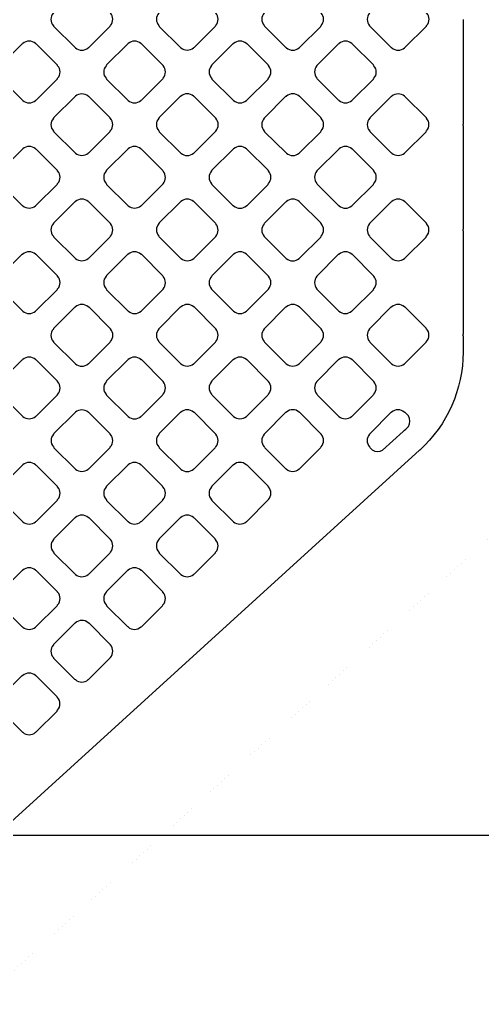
# Model space of a CAD drawing. Header units: millimetres. Extents: x 3440 to 3572, y 2 to 96.
# Drawn here: x 3507.067 to 3508.013, y 59.766 to 61.773 of the extents above; entities that cross this region are included whole.
import ezdxf

# ---------------------------------------------------------------- set-up
doc = ezdxf.new("R2010")
doc.units = ezdxf.units.MM
doc.header["$LTSCALE"] = 23.1
for name, color, linetype in [('gbr-dxf', 7, 'CONTINUOUS'), ('gbr-outline-dxf', 2, 'CONTINUOUS'), ('備註', 1, 'CONTINUOUS')]:
    doc.layers.add(name, color=color, linetype=linetype)

msp = doc.modelspace()

# ---------------------------------------------------------------- linework, layer by layer
at = {"layer": 'gbr-dxf'}
for p, q in [((3507.9736, 61.7726), (3507.9736, 61.5584)), ((3507.9736, 61.5561), (3507.9736, 61.3435)), ((3507.9736, 61.3403), (3507.9736, 61.1286))]:
    msp.add_line(p, q, dxfattribs=at)
at = {"layer": 'gbr-dxf', "linetype": 'Continuous'}
for points in [[(3505.266, 59.339, 0.139526), (3507.3332, 65.746, -0.274491), (3507.3472, 65.7679, 0.210508), (3507.3542, 65.7827, -0.047362), (3507.3533, 65.7922, -0.091104), (3507.3566, 65.8103), (3507.4727, 66.1153, -0.066558), (3507.4913, 66.1658), (3507.4913, 68.8253, 0.199318), (3507.4766, 68.8607), (3507.2206, 69.1157, 0.198501), (3507.1854, 69.1303), (3504.6979, 69.1303, 0.198987)], [(3504.7507, 69.0028), (3507.1333, 69.0028, -0.198395), (3507.1686, 68.9882), (3507.3495, 68.8079, -0.199424), (3507.3642, 68.7725), (3507.3642, 66.2378, -0.198889), (3507.3496, 66.2025), (3507.1558, 66.0086, 0.188485), (3507.135, 65.9582, -0.064967), (3507.1341, 65.9518), (3507.1341, 65.9183, -0.016201), (3507.1341, 65.9127, -0.161259), (3504.5884, 58.7483, -0.03053)], [(3507.9736, 61.1254), (3507.9736, 61.0933, -0.013354), (3507.9736, 61.0922, -0.211122), (3507.885, 60.8918), (3507.8848, 60.8916), (3503.7542, 57.1297), (3503.7537, 57.1293), (3502.2123, 55.7255), (3502.2118, 55.7251, 0.093809), (3502.0485, 55.5088), (3502.0482, 55.5082, 0.114046), (3501.9736, 55.1885, -0.01711), (3501.9736, 55.187), (3501.9736, 54.1956)]]:
    msp.add_lwpolyline(points, format="xyb", dxfattribs=at)
for points in [[(3507.1359, 61.7601, -0.091954), (3507.1369, 61.7586), (3507.1796, 61.7159, -0.096111), (3507.1812, 61.7149, 0.37981), (3507.2072, 61.7149, -0.096458), (3507.2088, 61.7159), (3507.2515, 61.7585, -0.096627), (3507.2525, 61.7602, 0.379859), (3507.2525, 61.7862, -0.096723), (3507.2515, 61.7878), (3507.209, 61.8303, -0.108174), (3507.2071, 61.8314, 0.379731), (3507.1811, 61.8314, -0.096625), (3507.1795, 61.8304), (3507.1369, 61.7878, -0.096111), (3507.1359, 61.7861, 0.379682)], [(3507.3516, 61.7602, -0.091954), (3507.3525, 61.7586), (3507.3951, 61.716, -0.096332), (3507.3967, 61.7151, 0.379308), (3507.4227, 61.715, -0.095968), (3507.4243, 61.716), (3507.4669, 61.7586, -0.096328), (3507.4679, 61.7603, 0.37924), (3507.4679, 61.7862, -0.096614), (3507.4669, 61.7879), (3507.4243, 61.8305, -0.092228), (3507.4228, 61.8314, 0.379249), (3507.3968, 61.8314, -0.096625), (3507.3952, 61.8304), (3507.3526, 61.7878, -0.096111), (3507.3516, 61.7861, 0.379682)], [(3507.567, 61.7862, 0.379201), (3507.567, 61.7602, -0.095956), (3507.568, 61.7586), (3507.6106, 61.716, -0.100151), (3507.6123, 61.715, 0.379451), (3507.6383, 61.715, -0.096259), (3507.6399, 61.716), (3507.6825, 61.7586, -0.096539), (3507.6835, 61.7602, 0.379249), (3507.6835, 61.7861, -0.09253), (3507.6825, 61.7877), (3507.6397, 61.8305, -0.088334), (3507.6382, 61.8314, 0.3795), (3507.6123, 61.8314, -0.096259), (3507.6106, 61.8305), (3507.568, 61.7878, -0.096539)], [(3507.7826, 61.7601, -0.095956), (3507.7836, 61.7585), (3507.8262, 61.7159, -0.10046), (3507.8279, 61.7149, 0.37981), (3507.8538, 61.7149, -0.096625), (3507.8555, 61.7159), (3507.8982, 61.7586, -0.096111), (3507.8991, 61.7602, 0.379859), (3507.8991, 61.7862, -0.09253), (3507.8982, 61.7877), (3507.8556, 61.8303, -0.104691), (3507.8538, 61.8314, 0.379731), (3507.8278, 61.8314, -0.096625), (3507.8262, 61.8304), (3507.7836, 61.7878, -0.096111), (3507.7826, 61.7861, 0.379682)], [(3507.0282, 61.6784, 0.379201), (3507.0282, 61.6525, -0.095956), (3507.0292, 61.6508), (3507.0718, 61.6082, -0.100151), (3507.0735, 61.6072, 0.379451), (3507.0995, 61.6072, -0.096259), (3507.1011, 61.6082), (3507.1437, 61.6508, -0.096539), (3507.1447, 61.6524, 0.379249), (3507.1446, 61.6783, -0.09253), (3507.1437, 61.6799), (3507.1011, 61.7225, -0.10442), (3507.0993, 61.7235, 0.3795), (3507.0733, 61.7235, -0.096259), (3507.0717, 61.7226), (3507.0292, 61.68, -0.096539)], [(3507.2437, 61.6524, -0.095866), (3507.2447, 61.6507), (3507.2872, 61.6082, -0.100401), (3507.2889, 61.6072, 0.379422), (3507.3149, 61.6072, -0.096458), (3507.3165, 61.6082), (3507.3591, 61.6508, -0.096627), (3507.3601, 61.6524, 0.379859), (3507.3601, 61.6784, -0.108361), (3507.359, 61.6803), (3507.3168, 61.7225, -0.10442), (3507.315, 61.7236, 0.3795), (3507.289, 61.7236, -0.096259), (3507.2874, 61.7226), (3507.2447, 61.6799, -0.095895), (3507.2437, 61.6783, 0.378651)], [(3507.4592, 61.6784, 0.379201), (3507.4592, 61.6525, -0.087748), (3507.4602, 61.651), (3507.503, 61.6082, -0.092126), (3507.5045, 61.6072, 0.379451), (3507.5305, 61.6072, -0.096259), (3507.5321, 61.6082), (3507.5748, 61.6509, -0.096539), (3507.5758, 61.6525, 0.379249), (3507.5758, 61.6785, -0.083792), (3507.5749, 61.6799), (3507.5321, 61.7227, -0.096857), (3507.5305, 61.7237, 0.3795), (3507.5045, 61.7237, -0.096259), (3507.5029, 61.7227), (3507.4602, 61.68, -0.096539)], [(3507.6749, 61.6785, 0.379422), (3507.6749, 61.6525, -0.108153), (3507.676, 61.6506), (3507.7185, 61.6081, -0.096111), (3507.7201, 61.6072, 0.379451), (3507.7461, 61.6071, -0.096259), (3507.7477, 61.6081), (3507.7903, 61.6507, -0.096539), (3507.7913, 61.6524, 0.379249), (3507.7913, 61.6783, -0.096458), (3507.7903, 61.6799), (3507.7476, 61.7226, -0.092289), (3507.746, 61.7236, 0.379357), (3507.7201, 61.7236, -0.095968), (3507.7184, 61.7226), (3507.6759, 61.6801, -0.096328)], [(3507.136, 61.5446, -0.095956), (3507.137, 61.543), (3507.1795, 61.5005, -0.10046), (3507.1812, 61.4995, 0.37981), (3507.2072, 61.4995, -0.096625), (3507.2088, 61.5005), (3507.2514, 61.543, -0.096111), (3507.2523, 61.5447, 0.379859), (3507.2523, 61.5706, -0.09253), (3507.2514, 61.5722), (3507.2089, 61.6147, -0.104691), (3507.2071, 61.6157, 0.379731), (3507.1811, 61.6157, -0.096625), (3507.1795, 61.6147), (3507.137, 61.5722, -0.096111), (3507.136, 61.5706, 0.379682)], [(3507.3514, 61.5447, -0.096625), (3507.3524, 61.543), (3507.395, 61.5004, -0.10046), (3507.3967, 61.4994, 0.37981), (3507.4227, 61.4994, -0.096625), (3507.4244, 61.5004), (3507.4669, 61.543, -0.096111), (3507.4679, 61.5446, 0.379859), (3507.4679, 61.5706, -0.108195), (3507.4668, 61.5724), (3507.4245, 61.6148, -0.10442), (3507.4227, 61.6159, 0.379731), (3507.3967, 61.6159, -0.096458), (3507.395, 61.6149), (3507.3524, 61.5723, -0.096627), (3507.3514, 61.5706, 0.379682)], [(3507.567, 61.5706, 0.379422), (3507.567, 61.5446, -0.083317), (3507.5679, 61.5432), (3507.6109, 61.5003, -0.088202), (3507.6123, 61.4994, 0.379451), (3507.6383, 61.4993, -0.096259), (3507.6399, 61.5003), (3507.6826, 61.543, -0.096539), (3507.6836, 61.5447, 0.379249), (3507.6836, 61.5706, -0.088014), (3507.6827, 61.5721), (3507.6398, 61.615, -0.083733), (3507.6384, 61.6159, 0.379357), (3507.6124, 61.6159, -0.095968), (3507.6108, 61.615), (3507.568, 61.5722, -0.096328)], [(3507.7827, 61.5706, 0.379422), (3507.7827, 61.5446, -0.10047), (3507.7837, 61.5429), (3507.8261, 61.5005, -0.104264), (3507.8279, 61.4995, 0.379308), (3507.8538, 61.4995, -0.095968), (3507.8555, 61.5005), (3507.8981, 61.543, -0.096328), (3507.899, 61.5447, 0.37947), (3507.899, 61.5706, -0.088442), (3507.8981, 61.5721), (3507.8555, 61.6147, -0.100824), (3507.8538, 61.6157, 0.379357), (3507.8279, 61.6157, -0.095968), (3507.8262, 61.6148), (3507.7837, 61.5722, -0.096328)], [(3507.0282, 61.4628, 0.378472), (3507.0282, 61.4369, -0.099971), (3507.0292, 61.4352), (3507.0717, 61.3927, -0.103849), (3507.0735, 61.3917, 0.37875), (3507.0994, 61.3917, -0.096259), (3507.101, 61.3927), (3507.1437, 61.4354, -0.096539), (3507.1447, 61.437, 0.379249), (3507.1446, 61.4629, -0.088014), (3507.1437, 61.4644), (3507.1011, 61.507, -0.100824), (3507.0994, 61.508, 0.379471), (3507.0735, 61.508, -0.095866), (3507.0718, 61.5071), (3507.0292, 61.4644, -0.095701)], [(3507.2438, 61.437, -0.099964), (3507.2448, 61.4352), (3507.2873, 61.3927, -0.104069), (3507.289, 61.3917, 0.37981), (3507.315, 61.3917, -0.096458), (3507.3167, 61.3927), (3507.3591, 61.4351, -0.096627), (3507.3601, 61.4368, 0.379859), (3507.3601, 61.4627, -0.104765), (3507.359, 61.4646), (3507.3166, 61.507, -0.100824), (3507.3148, 61.508, 0.379731), (3507.2889, 61.508, -0.096625), (3507.2872, 61.5071), (3507.2447, 61.4646, -0.096111), (3507.2438, 61.4629, 0.379682)], [(3507.4592, 61.4368, -0.091954), (3507.4602, 61.4352), (3507.5029, 61.3925, -0.096332), (3507.5045, 61.3916, 0.37981), (3507.5305, 61.3916, -0.096625), (3507.5322, 61.3925), (3507.5748, 61.4352, -0.096111), (3507.5758, 61.4369, 0.379859), (3507.5758, 61.4628, -0.096458), (3507.5748, 61.4645), (3507.5323, 61.507, -0.108174), (3507.5305, 61.508, 0.379731), (3507.5045, 61.508, -0.096625), (3507.5028, 61.507), (3507.4602, 61.4644, -0.096111), (3507.4592, 61.4628, 0.379682)], [(3507.6749, 61.4628, 0.379422), (3507.6749, 61.4369, -0.096625), (3507.6759, 61.4352), (3507.7186, 61.3925, -0.083134), (3507.72, 61.3916, 0.37981), (3507.746, 61.3916, -0.096625), (3507.7476, 61.3926), (3507.7903, 61.4353, -0.096111), (3507.7913, 61.4369, 0.379357), (3507.7913, 61.4629, -0.092234), (3507.7903, 61.4644), (3507.7476, 61.5072, -0.087865), (3507.7461, 61.5081, 0.379), (3507.7202, 61.5081, -0.09601), (3507.7186, 61.5071), (3507.6759, 61.4645, -0.096328)], [(3507.1359, 61.3551, 0.378472), (3507.1359, 61.3292, -0.099971), (3507.1369, 61.3275), (3507.1795, 61.2849, -0.103902), (3507.1813, 61.2839, 0.37851), (3507.2072, 61.2839, -0.09601), (3507.2088, 61.2849), (3507.2515, 61.3275, -0.096328), (3507.2525, 61.3292, 0.37947), (3507.2525, 61.3551, -0.088442), (3507.2515, 61.3566), (3507.2088, 61.3993, -0.100824), (3507.2071, 61.4003, 0.379471), (3507.1812, 61.4003, -0.095866), (3507.1795, 61.3994), (3507.1369, 61.3567, -0.095701)], [(3507.3516, 61.3551, 0.379201), (3507.3516, 61.3291, -0.099964), (3507.3526, 61.3274), (3507.3951, 61.2849, -0.104264), (3507.3969, 61.2839, 0.379308), (3507.4228, 61.2839, -0.095968), (3507.4245, 61.2848), (3507.4669, 61.3273, -0.096328), (3507.4679, 61.329, 0.37947), (3507.4679, 61.3549, -0.104765), (3507.4669, 61.3567), (3507.4244, 61.3992, -0.100519), (3507.4227, 61.4002, 0.3795), (3507.3967, 61.4002, -0.096259), (3507.3951, 61.3993), (3507.3525, 61.3567, -0.096539)], [(3507.567, 61.329, -0.087748), (3507.568, 61.3275), (3507.6106, 61.2848, -0.092126), (3507.6122, 61.2838, 0.37981), (3507.6382, 61.2838, -0.096458), (3507.6398, 61.2848), (3507.6825, 61.3275, -0.096627), (3507.6835, 61.3291, 0.379859), (3507.6835, 61.3551, -0.100902), (3507.6825, 61.3568), (3507.64, 61.3993, -0.096627), (3507.6384, 61.4003, 0.379731), (3507.6124, 61.4003, -0.096625), (3507.6107, 61.3993), (3507.568, 61.3566, -0.096111), (3507.567, 61.3549, 0.379682)], [(3507.7826, 61.3291, -0.087748), (3507.7835, 61.3276), (3507.8262, 61.2849, -0.092126), (3507.8278, 61.284, 0.379451), (3507.8537, 61.284, -0.096259), (3507.8554, 61.285), (3507.8981, 61.3277, -0.095895), (3507.899, 61.3293, 0.378939), (3507.899, 61.3552, -0.083622), (3507.8981, 61.3566), (3507.8554, 61.3994, -0.096195), (3507.8538, 61.4003, 0.379249), (3507.8278, 61.4003, -0.096625), (3507.8262, 61.3993), (3507.7836, 61.3567, -0.096111), (3507.7826, 61.3551, 0.379682)], [(3507.0281, 61.2213, -0.087748), (3507.029, 61.2198), (3507.0718, 61.177, -0.092126), (3507.0734, 61.176, 0.379423), (3507.0993, 61.176, -0.09601), (3507.101, 61.177), (3507.1438, 61.2198, -0.096272), (3507.1447, 61.2214, 0.378532), (3507.1447, 61.2473, -0.083548), (3507.1438, 61.2487), (3507.101, 61.2916, -0.095987), (3507.0993, 61.2926, 0.379034), (3507.0734, 61.2926, -0.096625), (3507.0717, 61.2916), (3507.0291, 61.2489, -0.096111), (3507.0281, 61.2473, 0.379682)], [(3507.2438, 61.2473, 0.378532), (3507.2438, 61.2214, -0.103884), (3507.2448, 61.2196), (3507.2873, 61.1772, -0.107389), (3507.2892, 61.1761, 0.378424), (3507.3151, 61.1761, -0.09601), (3507.3167, 61.1771), (3507.3592, 61.2196, -0.096328), (3507.3602, 61.2213, 0.379), (3507.3602, 61.2472, -0.100402), (3507.3592, 61.2489), (3507.3166, 61.2916, -0.096726), (3507.3149, 61.2925, 0.379083), (3507.289, 61.2925, -0.095866), (3507.2874, 61.2916), (3507.2448, 61.2489, -0.095798)], [(3507.4593, 61.2472, 0.37889), (3507.4593, 61.2213, -0.09185), (3507.4603, 61.2197), (3507.5029, 61.1771, -0.095895), (3507.5045, 61.1761, 0.379201), (3507.5305, 61.1761, -0.096625), (3507.5321, 61.1771), (3507.5747, 61.2197, -0.096111), (3507.5756, 61.2213, 0.379859), (3507.5756, 61.2473, -0.096458), (3507.5747, 61.2489), (3507.5321, 61.2915, -0.092623), (3507.5305, 61.2924, 0.3795), (3507.5046, 61.2925, -0.096259), (3507.5029, 61.2915), (3507.4603, 61.2488, -0.095895)], [(3507.6748, 61.2473, 0.379422), (3507.6748, 61.2213, -0.10047), (3507.6758, 61.2196), (3507.7184, 61.177, -0.087638), (3507.7199, 61.1761, 0.37981), (3507.7458, 61.1761, -0.096625), (3507.7475, 61.1771), (3507.7902, 61.2198, -0.096111), (3507.7911, 61.2214, 0.3795), (3507.7912, 61.2474, -0.104256), (3507.7901, 61.2492), (3507.7477, 61.2916, -0.100215), (3507.746, 61.2926, 0.378699), (3507.7201, 61.2926, -0.09601), (3507.7184, 61.2916), (3507.6758, 61.2489, -0.096328)], [(3507.1359, 61.1135, -0.087748), (3507.1368, 61.112), (3507.1796, 61.0692, -0.092072), (3507.1812, 61.0682, 0.37975), (3507.2072, 61.0682, -0.096225), (3507.2088, 61.0692), (3507.2516, 61.112, -0.096328), (3507.2526, 61.1136, 0.378945), (3507.2526, 61.1395, -0.083606), (3507.2517, 61.1409), (3507.2088, 61.1838, -0.095987), (3507.2072, 61.1848, 0.379082), (3507.1812, 61.1847, -0.096723), (3507.1796, 61.1838), (3507.1369, 61.1411, -0.096111), (3507.1359, 61.1394, 0.379682)], [(3507.3516, 61.1395, 0.378472), (3507.3517, 61.1136, -0.107685), (3507.3527, 61.1118), (3507.3951, 61.0693, -0.096206), (3507.3968, 61.0684, 0.37875), (3507.4227, 61.0684, -0.096259), (3507.4244, 61.0693), (3507.467, 61.112, -0.096539), (3507.4679, 61.1136, 0.379249), (3507.4679, 61.1396, -0.096458), (3507.4669, 61.1412), (3507.4244, 61.1838, -0.092623), (3507.4228, 61.1847, 0.379471), (3507.3969, 61.1847, -0.09601), (3507.3952, 61.1838), (3507.3526, 61.1412, -0.095798)], [(3507.567, 61.1136, -0.091954), (3507.568, 61.112), (3507.6106, 61.0694, -0.096128), (3507.6122, 61.0684, 0.37981), (3507.6382, 61.0684, -0.096458), (3507.6398, 61.0694), (3507.6824, 61.112, -0.096627), (3507.6833, 61.1136, 0.379859), (3507.6833, 61.1396, -0.096723), (3507.6824, 61.1412), (3507.6398, 61.1838, -0.092564), (3507.6382, 61.1847, 0.379731), (3507.6123, 61.1847, -0.096625), (3507.6106, 61.1838), (3507.568, 61.1412, -0.096111), (3507.567, 61.1395, 0.379682)], [(3507.7825, 61.1136, -0.091954), (3507.7834, 61.112), (3507.826, 61.0695, -0.096111), (3507.8276, 61.0685, 0.379451), (3507.8536, 61.0685, -0.096259), (3507.8552, 61.0694), (3507.8979, 61.1122, -0.095895), (3507.8989, 61.1138, 0.378827), (3507.8989, 61.1397, -0.096117), (3507.8979, 61.1414), (3507.8555, 61.1838, -0.107982), (3507.8537, 61.1848, 0.37947), (3507.8277, 61.1848, -0.096625), (3507.8261, 61.1838), (3507.7834, 61.1412, -0.096111), (3507.7825, 61.1396, 0.379682)], [(3507.0282, 61.0059, -0.091563), (3507.0292, 61.0043), (3507.0719, 60.9615, -0.096092), (3507.0736, 60.9606, 0.378884), (3507.0995, 60.9606, -0.096323), (3507.1012, 60.9615), (3507.1437, 61.0041, -0.095916), (3507.1446, 61.0057, 0.379778), (3507.1446, 61.0317, -0.096458), (3507.1437, 61.0333), (3507.1012, 61.0758, -0.108174), (3507.0993, 61.0769, 0.379731), (3507.0733, 61.0769, -0.096625), (3507.0717, 61.0759), (3507.0292, 61.0334, -0.096857), (3507.0283, 61.0318, 0.379057)], [(3507.2438, 61.0057, -0.091954), (3507.2447, 61.0041), (3507.2873, 60.9615, -0.096128), (3507.2889, 60.9606, 0.379451), (3507.3149, 60.9605, -0.096259), (3507.3165, 60.9615), (3507.3592, 61.0042, -0.095701), (3507.3602, 61.0059, 0.378434), (3507.3602, 61.0318, -0.096507), (3507.3592, 61.0334), (3507.3166, 61.0761, -0.092121), (3507.315, 61.077, 0.379082), (3507.2891, 61.077, -0.096723), (3507.2874, 61.076), (3507.2447, 61.0333, -0.096111), (3507.2438, 61.0316, 0.379682)], [(3507.4593, 61.0318, 0.378532), (3507.4593, 61.0059, -0.095778), (3507.4603, 61.0042), (3507.5028, 60.9617, -0.09985), (3507.5045, 60.9607, 0.379071), (3507.5305, 60.9607, -0.096953), (3507.5321, 60.9617), (3507.5747, 61.0043, -0.096627), (3507.5756, 61.0059, 0.379859), (3507.5756, 61.0319, -0.092636), (3507.5747, 61.0335), (3507.532, 61.0761, -0.088207), (3507.5305, 61.0771, 0.379471), (3507.5046, 61.0771, -0.095866), (3507.5029, 61.0761), (3507.4602, 61.0334, -0.095798)], [(3507.6748, 61.006, -0.103884), (3507.6758, 61.0042), (3507.7183, 60.9616, -0.091578), (3507.7199, 60.9607, 0.379201), (3507.7458, 60.9607, -0.096625), (3507.7475, 60.9617), (3507.79, 61.0042, -0.096111), (3507.791, 61.0059, 0.3795), (3507.791, 61.0318, -0.100402), (3507.79, 61.0336), (3507.7475, 61.0761, -0.096195), (3507.7459, 61.077, 0.379249), (3507.7199, 61.077, -0.096625), (3507.7183, 61.0761), (3507.6758, 61.0336, -0.096111), (3507.6748, 61.0319, 0.379451)], [(3507.136, 60.898, -0.092052), (3507.137, 60.8965), (3507.1796, 60.8538, -0.096036), (3507.1813, 60.8528, 0.378398), (3507.2072, 60.8528, -0.096528), (3507.2088, 60.8538), (3507.2514, 60.8964, -0.095895), (3507.2523, 60.898, 0.379347), (3507.2523, 60.924, -0.096723), (3507.2513, 60.9256), (3507.209, 60.968, -0.108174), (3507.2071, 60.969, 0.379731), (3507.1811, 60.969, -0.096625), (3507.1795, 60.9681), (3507.1371, 60.9256, -0.096857), (3507.1361, 60.924, 0.379182)], [(3507.3514, 60.9239, 0.37889), (3507.3514, 60.898, -0.09185), (3507.3524, 60.8964), (3507.395, 60.8538, -0.095895), (3507.3966, 60.8528, 0.379233), (3507.4226, 60.8528, -0.096265), (3507.4242, 60.8538), (3507.4669, 60.8965, -0.096328), (3507.4679, 60.8982, 0.378945), (3507.4679, 60.9241, -0.096614), (3507.4669, 60.9257), (3507.4243, 60.9684, -0.092351), (3507.4227, 60.9693, 0.378798), (3507.3968, 60.9693, -0.096259), (3507.3952, 60.9683), (3507.3524, 60.9256, -0.095895)], [(3507.567, 60.8982, -0.09601), (3507.568, 60.8965), (3507.6105, 60.854, -0.099885), (3507.6122, 60.853, 0.379071), (3507.6382, 60.853, -0.096723), (3507.6398, 60.854), (3507.6824, 60.8966, -0.096111), (3507.6833, 60.8982, 0.379357), (3507.6834, 60.9242, -0.092315), (3507.6824, 60.9257), (3507.6397, 60.9685, -0.088003), (3507.6382, 60.9694, 0.379411), (3507.6123, 60.9694, -0.096225), (3507.6106, 60.9684), (3507.568, 60.9258, -0.096328), (3507.567, 60.9241, 0.37892)], [(3507.7824, 60.8982, -0.095506), (3507.7834, 60.8966), (3507.788, 60.892, 0.27727), (3507.8091, 60.8914), (3507.8508, 60.9294), (3507.851, 60.9296, 0.017464), (3507.8619, 60.9402, 0.283597), (3507.8619, 60.9617), (3507.8553, 60.9683, -0.10417), (3507.8535, 60.9693, 0.378828), (3507.8276, 60.9693, -0.095883), (3507.826, 60.9683), (3507.7834, 60.9258, -0.095796), (3507.7824, 60.9241, 0.378912)], [(3507.0283, 60.7903, -0.096225), (3507.0293, 60.7886), (3507.0718, 60.7461, -0.100073), (3507.0735, 60.7451, 0.378731), (3507.0994, 60.7451, -0.09601), (3507.1011, 60.7461), (3507.1437, 60.7887, -0.096328), (3507.1447, 60.7904, 0.37882), (3507.1447, 60.8163, -0.091563), (3507.1438, 60.8178), (3507.1012, 60.8604, -0.104354), (3507.0994, 60.8614, 0.378884), (3507.0735, 60.8614, -0.096259), (3507.0719, 60.8604), (3507.0293, 60.8179, -0.096212), (3507.0283, 60.8162, 0.379413)], [(3507.2438, 60.7903, -0.096528), (3507.2447, 60.7887), (3507.2873, 60.7461, -0.099744), (3507.289, 60.7452, 0.378793), (3507.3149, 60.7452, -0.096259), (3507.3165, 60.7461), (3507.359, 60.7886, -0.096558), (3507.36, 60.7902, 0.379313), (3507.36, 60.8162, -0.108121), (3507.3589, 60.818), (3507.3166, 60.8603, -0.104407), (3507.3148, 60.8614, 0.37947), (3507.2889, 60.8614, -0.096625), (3507.2872, 60.8604), (3507.2448, 60.8179, -0.096857), (3507.2438, 60.8163, 0.379182)], [(3507.4591, 60.7902, -0.087748), (3507.46, 60.7888), (3507.5027, 60.7461, -0.091737), (3507.5043, 60.7451, 0.379451), (3507.5302, 60.7451, -0.096259), (3507.5319, 60.7461), (3507.5747, 60.7889, -0.095701), (3507.5757, 60.7906, 0.378434), (3507.5757, 60.8165, -0.083636), (3507.5748, 60.8179), (3507.532, 60.8606, -0.096206), (3507.5304, 60.8616, 0.379082), (3507.5045, 60.8616, -0.096723), (3507.5028, 60.8606), (3507.4601, 60.8179, -0.096111), (3507.4591, 60.8162, 0.379682)], [(3507.136, 60.7085, 0.379639), (3507.136, 60.6826, -0.096103), (3507.137, 60.6809), (3507.1795, 60.6384, -0.09979), (3507.1812, 60.6374, 0.37981), (3507.2072, 60.6374, -0.096458), (3507.2088, 60.6384), (3507.2514, 60.681, -0.09693), (3507.2524, 60.6826, 0.379106), (3507.2524, 60.7086, -0.091952), (3507.2514, 60.7101), (3507.2089, 60.7527, -0.104354), (3507.2071, 60.7537, 0.378884), (3507.1812, 60.7537, -0.096259), (3507.1795, 60.7527), (3507.137, 60.7102, -0.096558)], [(3507.3514, 60.6826, -0.096528), (3507.3524, 60.681), (3507.3949, 60.6384, -0.099605), (3507.3967, 60.6374, 0.378398), (3507.4226, 60.6374, -0.096528), (3507.4242, 60.6384), (3507.4667, 60.6809, -0.095895), (3507.4677, 60.6825, 0.379347), (3507.4676, 60.7085, -0.108361), (3507.4666, 60.7104), (3507.4243, 60.7526, -0.104691), (3507.4225, 60.7537, 0.379731), (3507.3966, 60.7537, -0.096625), (3507.3949, 60.7527), (3507.3524, 60.7102, -0.096857), (3507.3515, 60.7086, 0.379182)], [(3507.0282, 60.5747, -0.099964), (3507.0292, 60.573), (3507.0716, 60.5306, -0.10399), (3507.0734, 60.5296, 0.37981), (3507.0993, 60.5296, -0.096458), (3507.101, 60.5306), (3507.1437, 60.5733, -0.096627), (3507.1446, 60.5749, 0.379859), (3507.1446, 60.6009, -0.088442), (3507.1437, 60.6024), (3507.1011, 60.6449, -0.100824), (3507.0994, 60.6459, 0.379731), (3507.0735, 60.6459, -0.096625), (3507.0718, 60.645), (3507.0292, 60.6023, -0.096111), (3507.0282, 60.6007, 0.379682)], [(3507.2437, 60.5749, -0.100193), (3507.2447, 60.5732), (3507.2872, 60.5308, -0.103923), (3507.2889, 60.5297, 0.379201), (3507.3149, 60.5298, -0.096625), (3507.3165, 60.5307), (3507.359, 60.5732, -0.096111), (3507.36, 60.5748, 0.379237), (3507.36, 60.6008, -0.104141), (3507.359, 60.6026), (3507.3165, 60.645, -0.099744), (3507.3148, 60.646, 0.378853), (3507.2889, 60.646, -0.096259), (3507.2873, 60.645), (3507.2447, 60.6025, -0.096212), (3507.2438, 60.6008, 0.379413)], [(3507.1359, 60.467, -0.099964), (3507.1369, 60.4653), (3507.1793, 60.4229, -0.104069), (3507.1811, 60.4219, 0.379451), (3507.207, 60.4219, -0.096259), (3507.2087, 60.4229), (3507.2514, 60.4656, -0.095895), (3507.2524, 60.4672, 0.378827), (3507.2524, 60.4932, -0.087881), (3507.2514, 60.4946), (3507.2088, 60.5373, -0.100465), (3507.2071, 60.5383, 0.37947), (3507.1811, 60.5382, -0.096625), (3507.1795, 60.5373), (3507.1369, 60.4946, -0.096111), (3507.1359, 60.493, 0.379682)], [(3507.0282, 60.3593, -0.087748), (3507.0291, 60.3579), (3507.0718, 60.3152, -0.092126), (3507.0734, 60.3142, 0.37981), (3507.0993, 60.3142, -0.096458), (3507.101, 60.3152), (3507.1435, 60.3577, -0.096627), (3507.1445, 60.3594, 0.379859), (3507.1445, 60.3854, -0.084073), (3507.1436, 60.3868), (3507.1009, 60.4294, -0.096627), (3507.0993, 60.4304, 0.379731), (3507.0733, 60.4304, -0.096625), (3507.0717, 60.4294), (3507.0292, 60.387, -0.096111), (3507.0282, 60.3853, 0.379682)]]:
    msp.add_lwpolyline(points, format="xyb", close=True, dxfattribs=at)
at = {"layer": 'gbr-dxf'}
for centre, start, end in [((3507.9482, 61.5573), 357.4953, 2.5047), ((3507.9482, 61.3419), 356.4279, 3.5721), ((3507.9482, 61.127), 356.4279, 3.5721)]:
    msp.add_arc(centre, 0.0254, start, end, dxfattribs=at)
at = {"layer": 'gbr-outline-dxf', "linetype": 'Continuous', "const_width": 0.000025}
msp.add_lwpolyline([(3488.202, 47.8048), (3488.202, 55.1864, -0.211094), (3488.3653, 55.5561), (3494.0386, 60.7224, 0.211095), (3494.202, 61.0921), (3494.202, 68.9953, -0.414217), (3494.702, 69.4953), (3507.7019, 69.4953, -0.414217), (3508.2019, 68.9953), (3508.2019, 61.0921, -0.211094), (3508.0386, 60.7224), (3502.3653, 55.5561, 0.211095), (3502.2019, 55.1864), (3502.2019, 46.4286, -0.414217), (3501.7019, 45.9286), (3496.702, 45.9286, -0.414217), (3496.202, 46.4286), (3496.202, 46.8048, 0.414217), (3495.702, 47.3048), (3488.702, 47.3048, -0.414217)], format="xyb", close=True, dxfattribs=at)
at = {"layer": '備註', "color": 1, "linetype": 'Continuous'}
msp.add_lwpolyline([(3509.4498, 60.104), (3509.4498, 56.2989), (3486.9009, 56.2989), (3486.9009, 60.104)], close=True, dxfattribs=at)

doc.saveas('drawing.dxf')
